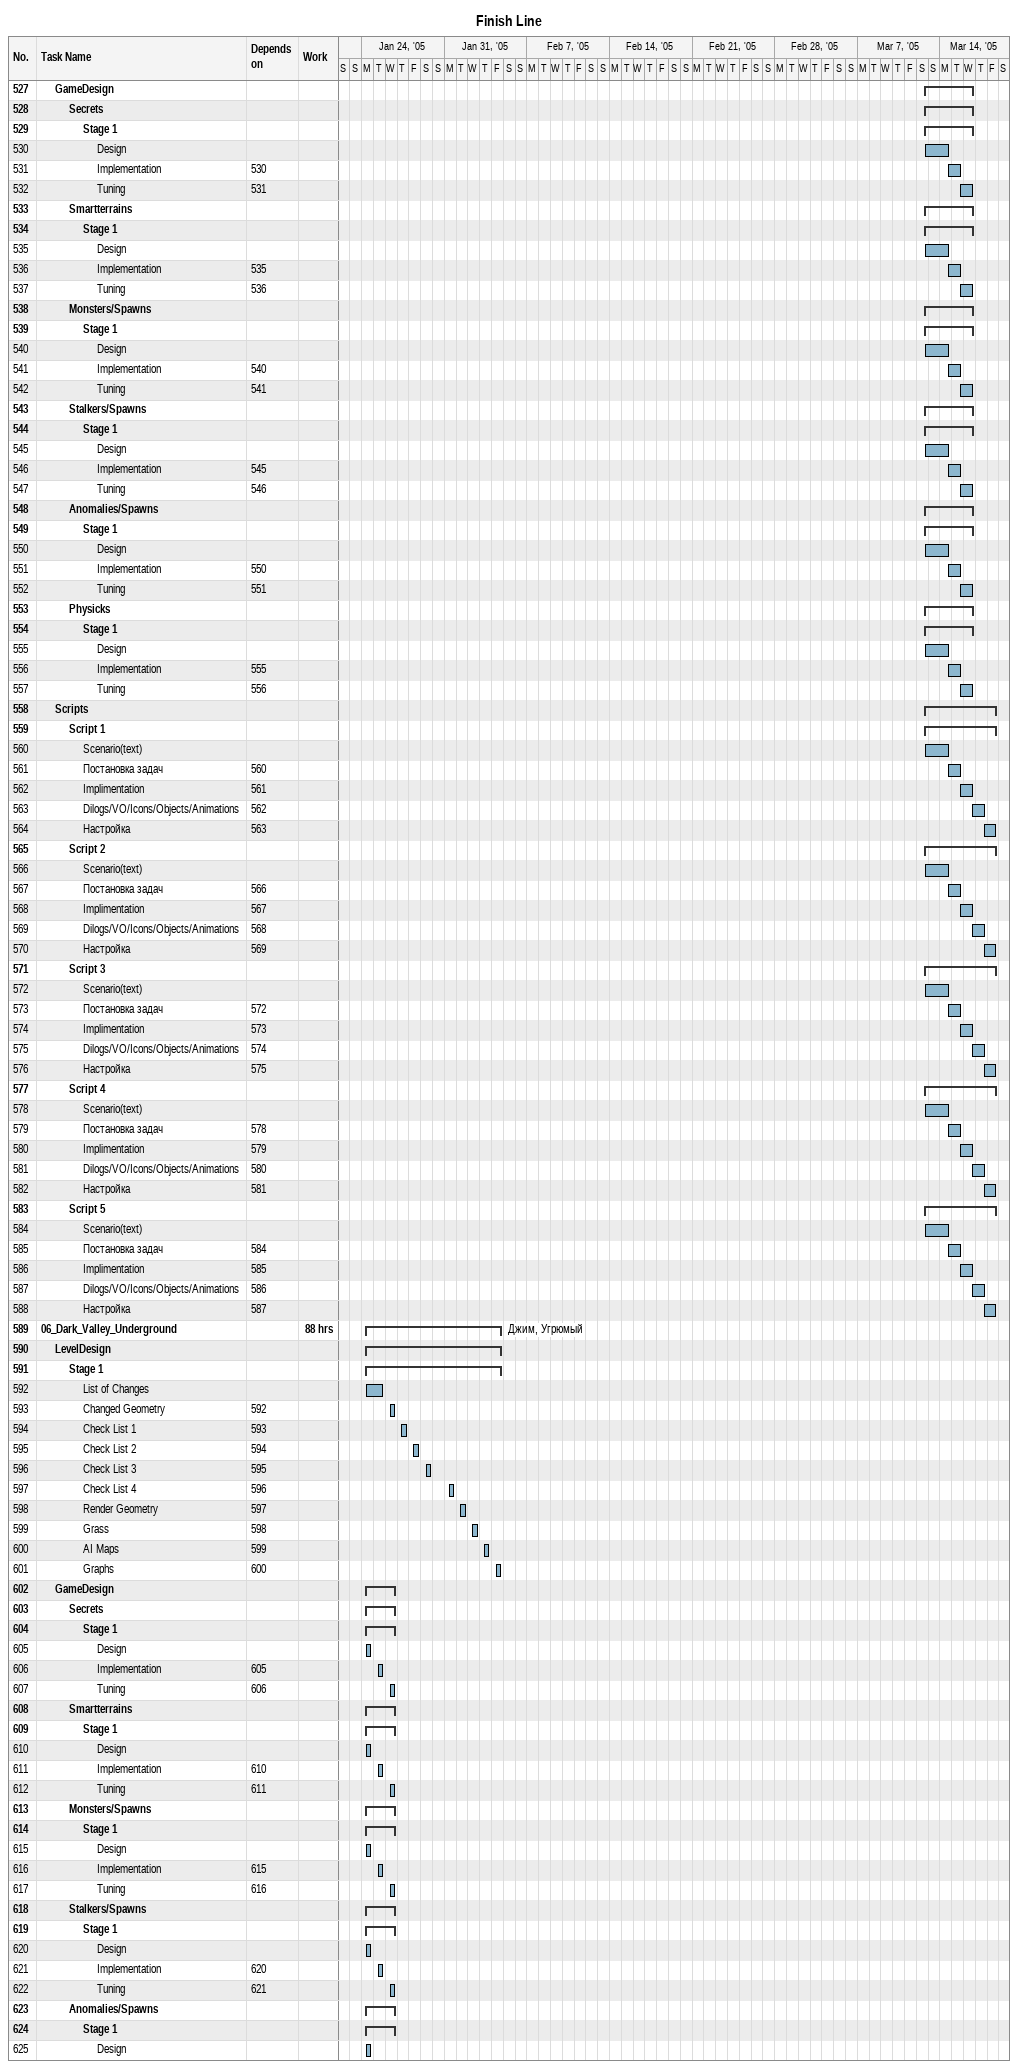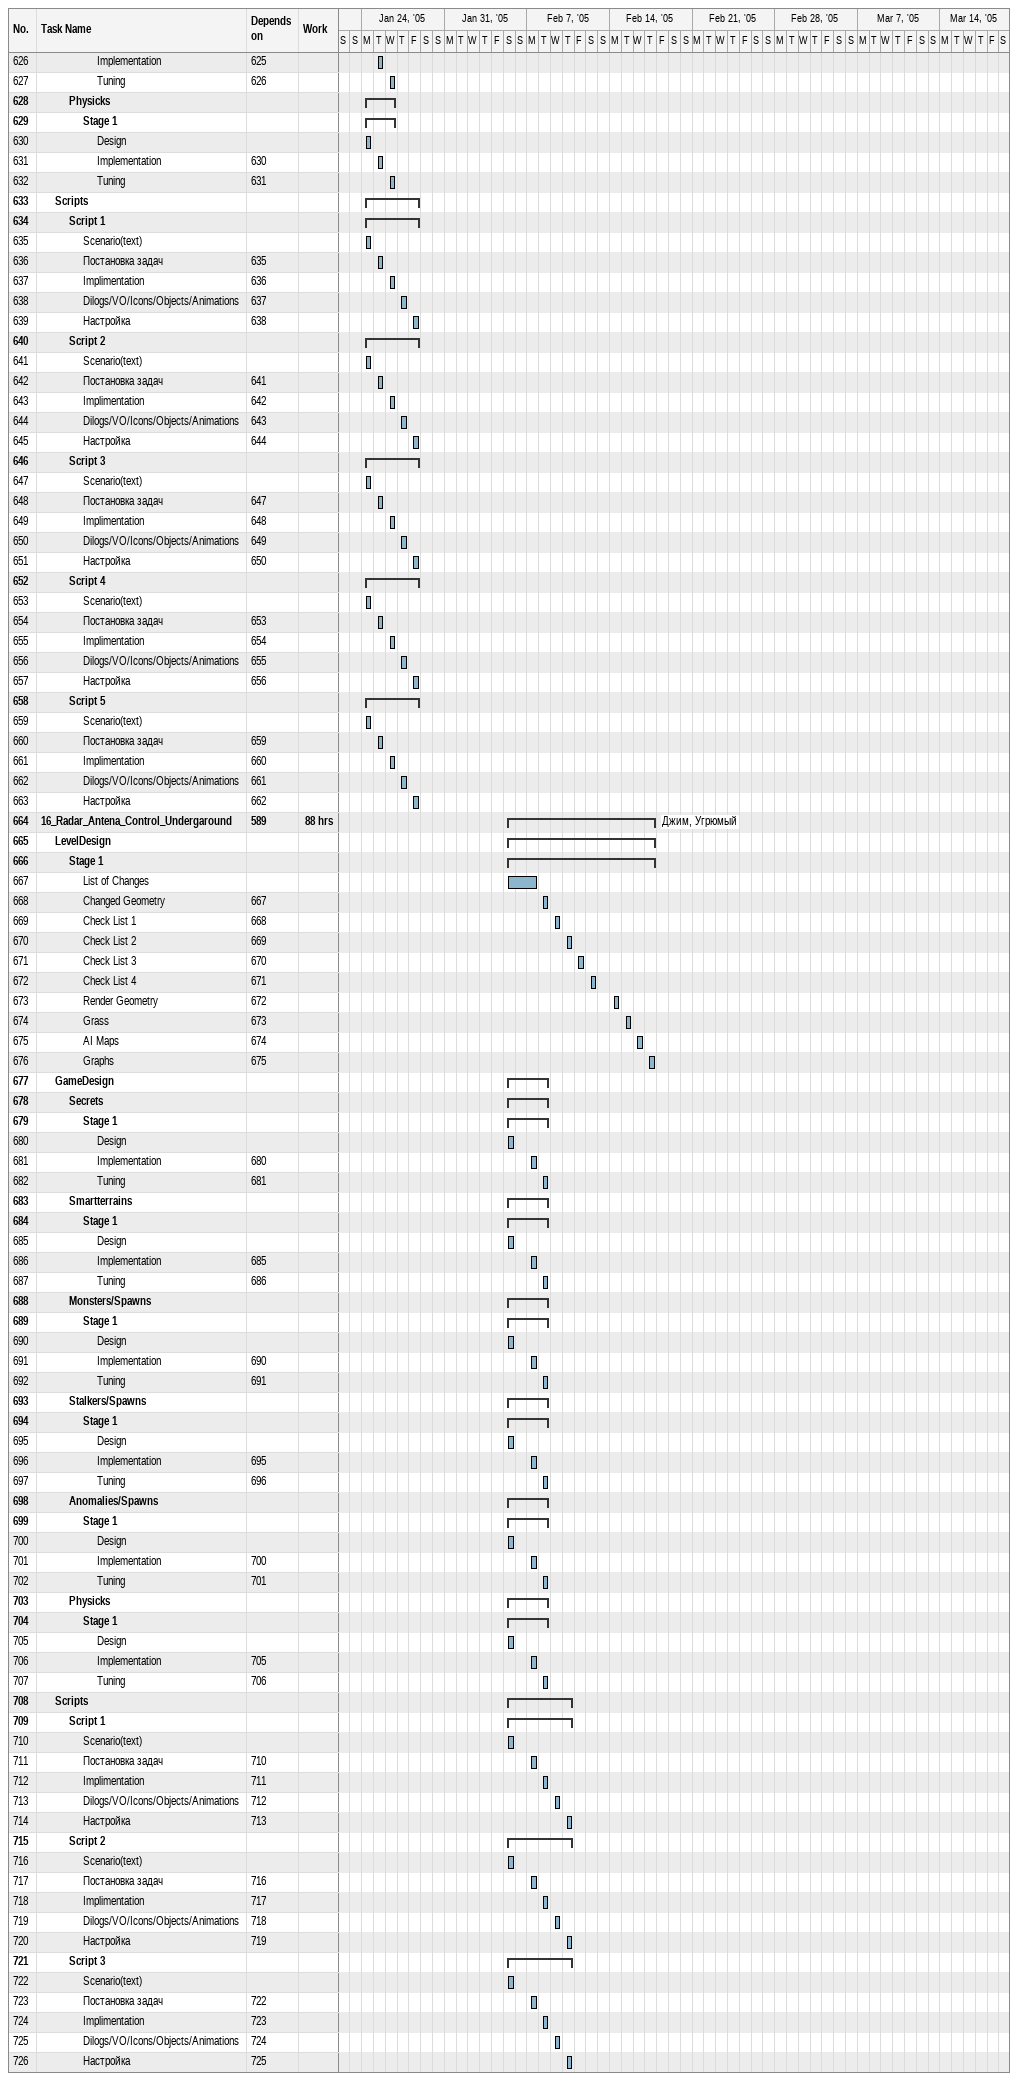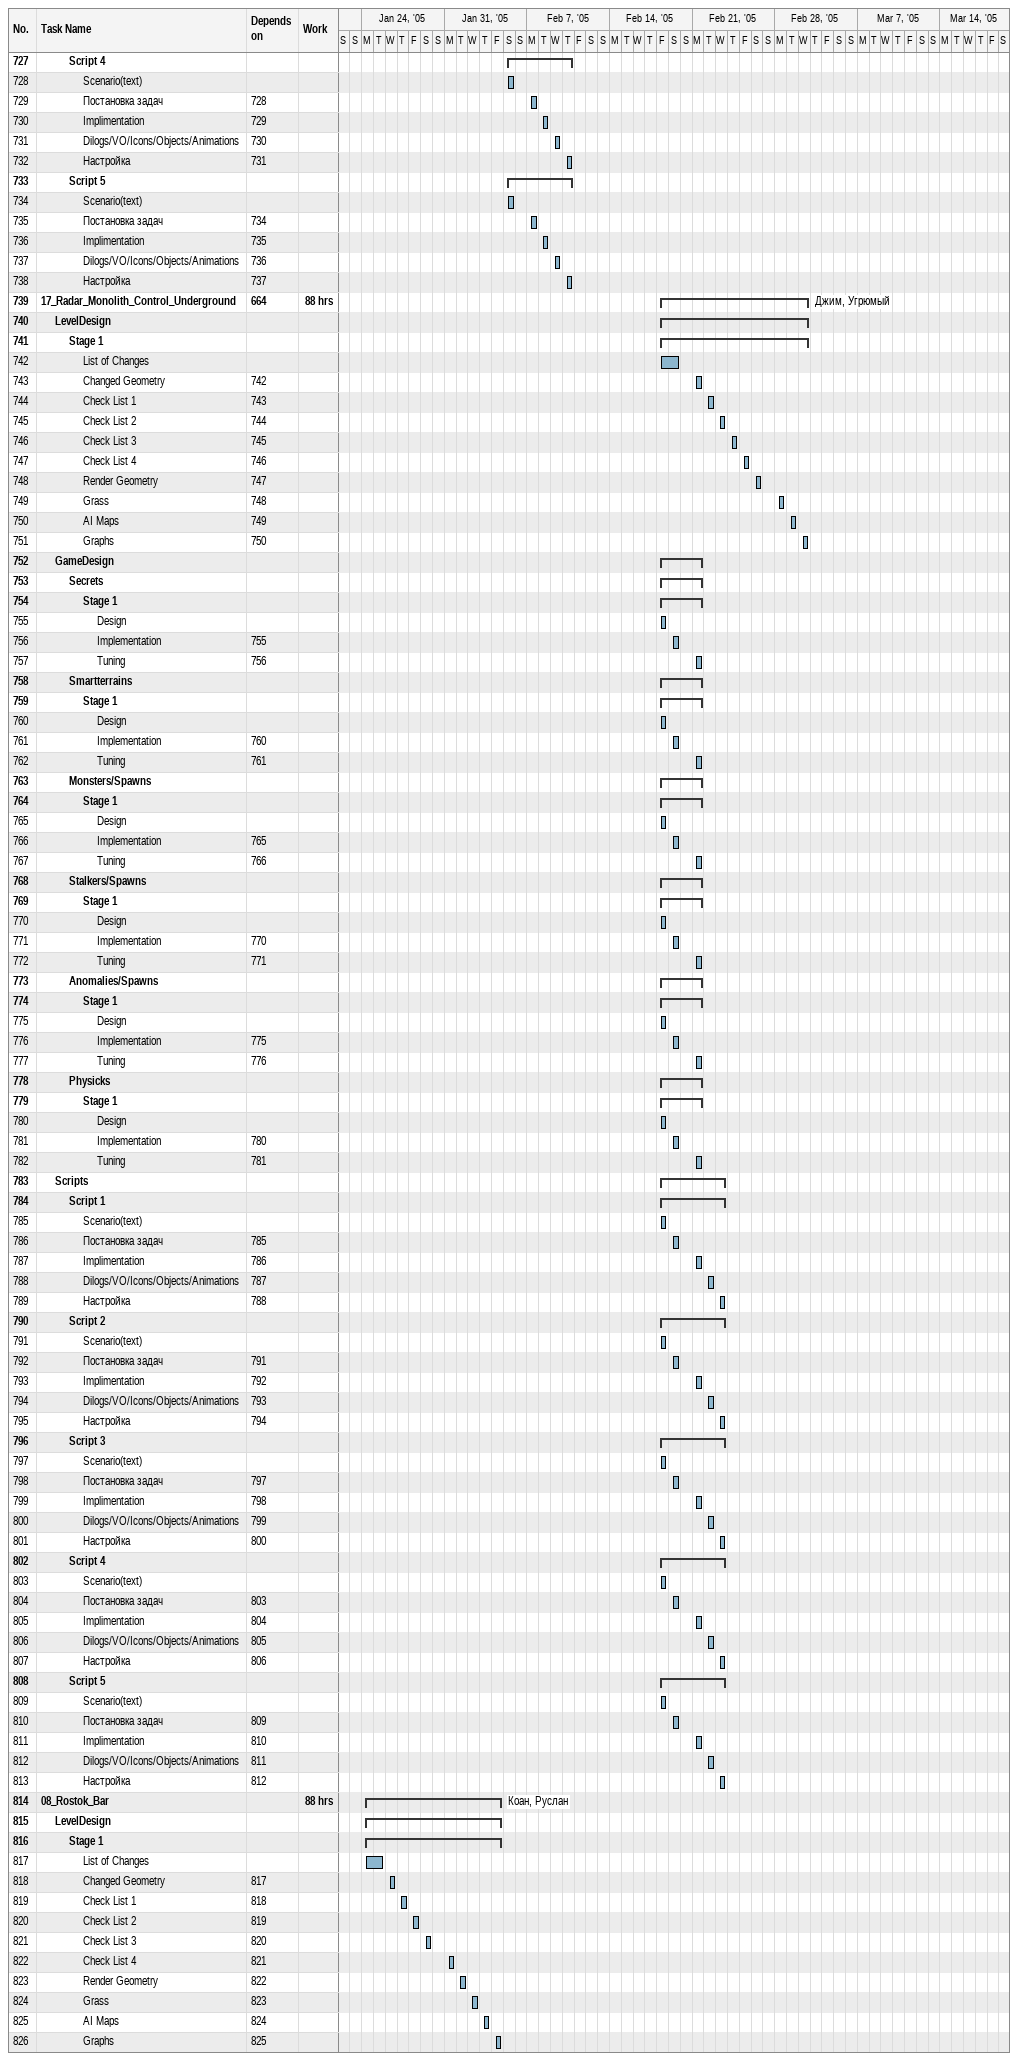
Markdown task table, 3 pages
Finish Line

| ID | Level | Task | Start | Finish | Predecessors | Resources | Work (h) |
|---|---|---|---|---|---|---|---|
| 527 | 2 | **GameDesign** | 2005-03-12 | 2005-03-16 |  |  |  |
| 528 | 3 | **Secrets** | 2005-03-12 | 2005-03-16 |  |  |  |
| 529 | 4 | **Stage 1** | 2005-03-12 | 2005-03-16 |  |  |  |
| 530 | 5 | Design | 2005-03-12 | 2005-03-14 |  |  |  |
| 531 | 5 | Implementation | 2005-03-14 | 2005-03-15 | 530 |  |  |
| 532 | 5 | Tuning | 2005-03-15 | 2005-03-16 | 531 |  |  |
| 533 | 3 | **Smartterrains** | 2005-03-12 | 2005-03-16 |  |  |  |
| 534 | 4 | **Stage 1** | 2005-03-12 | 2005-03-16 |  |  |  |
| 535 | 5 | Design | 2005-03-12 | 2005-03-14 |  |  |  |
| 536 | 5 | Implementation | 2005-03-14 | 2005-03-15 | 535 |  |  |
| 537 | 5 | Tuning | 2005-03-15 | 2005-03-16 | 536 |  |  |
| 538 | 3 | **Monsters/Spawns** | 2005-03-12 | 2005-03-16 |  |  |  |
| 539 | 4 | **Stage 1** | 2005-03-12 | 2005-03-16 |  |  |  |
| 540 | 5 | Design | 2005-03-12 | 2005-03-14 |  |  |  |
| 541 | 5 | Implementation | 2005-03-14 | 2005-03-15 | 540 |  |  |
| 542 | 5 | Tuning | 2005-03-15 | 2005-03-16 | 541 |  |  |
| 543 | 3 | **Stalkers/Spawns** | 2005-03-12 | 2005-03-16 |  |  |  |
| 544 | 4 | **Stage 1** | 2005-03-12 | 2005-03-16 |  |  |  |
| 545 | 5 | Design | 2005-03-12 | 2005-03-14 |  |  |  |
| 546 | 5 | Implementation | 2005-03-14 | 2005-03-15 | 545 |  |  |
| 547 | 5 | Tuning | 2005-03-15 | 2005-03-16 | 546 |  |  |
| 548 | 3 | **Anomalies/Spawns** | 2005-03-12 | 2005-03-16 |  |  |  |
| 549 | 4 | **Stage 1** | 2005-03-12 | 2005-03-16 |  |  |  |
| 550 | 5 | Design | 2005-03-12 | 2005-03-14 |  |  |  |
| 551 | 5 | Implementation | 2005-03-14 | 2005-03-15 | 550 |  |  |
| 552 | 5 | Tuning | 2005-03-15 | 2005-03-16 | 551 |  |  |
| 553 | 3 | **Physicks** | 2005-03-12 | 2005-03-16 |  |  |  |
| 554 | 4 | **Stage 1** | 2005-03-12 | 2005-03-16 |  |  |  |
| 555 | 5 | Design | 2005-03-12 | 2005-03-14 |  |  |  |
| 556 | 5 | Implementation | 2005-03-14 | 2005-03-15 | 555 |  |  |
| 557 | 5 | Tuning | 2005-03-15 | 2005-03-16 | 556 |  |  |
| 558 | 2 | **Scripts** | 2005-03-12 | 2005-03-18 |  |  |  |
| 559 | 3 | **Script 1** | 2005-03-12 | 2005-03-18 |  |  |  |
| 560 | 4 | Scenario(text) | 2005-03-12 | 2005-03-14 |  |  |  |
| 561 | 4 | Постановка задач | 2005-03-14 | 2005-03-15 | 560 |  |  |
| 562 | 4 | Implimentation | 2005-03-15 | 2005-03-16 | 561 |  |  |
| 563 | 4 | Dilogs/VO/Icons/Objects/Animations | 2005-03-16 | 2005-03-17 | 562 |  |  |
| 564 | 4 | Настройка | 2005-03-17 | 2005-03-18 | 563 |  |  |
| 565 | 3 | **Script 2** | 2005-03-12 | 2005-03-18 |  |  |  |
| 566 | 4 | Scenario(text) | 2005-03-12 | 2005-03-14 |  |  |  |
| 567 | 4 | Постановка задач | 2005-03-14 | 2005-03-15 | 566 |  |  |
| 568 | 4 | Implimentation | 2005-03-15 | 2005-03-16 | 567 |  |  |
| 569 | 4 | Dilogs/VO/Icons/Objects/Animations | 2005-03-16 | 2005-03-17 | 568 |  |  |
| 570 | 4 | Настройка | 2005-03-17 | 2005-03-18 | 569 |  |  |
| 571 | 3 | **Script 3** | 2005-03-12 | 2005-03-18 |  |  |  |
| 572 | 4 | Scenario(text) | 2005-03-12 | 2005-03-14 |  |  |  |
| 573 | 4 | Постановка задач | 2005-03-14 | 2005-03-15 | 572 |  |  |
| 574 | 4 | Implimentation | 2005-03-15 | 2005-03-16 | 573 |  |  |
| 575 | 4 | Dilogs/VO/Icons/Objects/Animations | 2005-03-16 | 2005-03-17 | 574 |  |  |
| 576 | 4 | Настройка | 2005-03-17 | 2005-03-18 | 575 |  |  |
| 577 | 3 | **Script 4** | 2005-03-12 | 2005-03-18 |  |  |  |
| 578 | 4 | Scenario(text) | 2005-03-12 | 2005-03-14 |  |  |  |
| 579 | 4 | Постановка задач | 2005-03-14 | 2005-03-15 | 578 |  |  |
| 580 | 4 | Implimentation | 2005-03-15 | 2005-03-16 | 579 |  |  |
| 581 | 4 | Dilogs/VO/Icons/Objects/Animations | 2005-03-16 | 2005-03-17 | 580 |  |  |
| 582 | 4 | Настройка | 2005-03-17 | 2005-03-18 | 581 |  |  |
| 583 | 3 | **Script 5** | 2005-03-12 | 2005-03-18 |  |  |  |
| 584 | 4 | Scenario(text) | 2005-03-12 | 2005-03-14 |  |  |  |
| 585 | 4 | Постановка задач | 2005-03-14 | 2005-03-15 | 584 |  |  |
| 586 | 4 | Implimentation | 2005-03-15 | 2005-03-16 | 585 |  |  |
| 587 | 4 | Dilogs/VO/Icons/Objects/Animations | 2005-03-16 | 2005-03-17 | 586 |  |  |
| 588 | 4 | Настройка | 2005-03-17 | 2005-03-18 | 587 |  |  |
| 589 | 1 | **06_Dark_Valley_Underground** | 2005-01-24 | 2005-02-04 |  | Джим, Угрюмый | 88 |
| 590 | 2 | **LevelDesign** | 2005-01-24 | 2005-02-04 |  |  |  |
| 591 | 3 | **Stage 1** | 2005-01-24 | 2005-02-04 |  |  |  |
| 592 | 4 | List of Changes | 2005-01-24 | 2005-01-25 |  |  |  |
| 593 | 4 | Changed Geometry | 2005-01-26 | 2005-01-26 | 592 |  |  |
| 594 | 4 | Check List 1 | 2005-01-27 | 2005-01-27 | 593 |  |  |
| 595 | 4 | Check List 2 | 2005-01-28 | 2005-01-28 | 594 |  |  |
| 596 | 4 | Check List 3 | 2005-01-29 | 2005-01-29 | 595 |  |  |
| 597 | 4 | Check List 4 | 2005-01-31 | 2005-01-31 | 596 |  |  |
| 598 | 4 | Render Geometry | 2005-02-01 | 2005-02-01 | 597 |  |  |
| 599 | 4 | Grass | 2005-02-02 | 2005-02-02 | 598 |  |  |
| 600 | 4 | AI Maps | 2005-02-03 | 2005-02-03 | 599 |  |  |
| 601 | 4 | Graphs | 2005-02-04 | 2005-02-04 | 600 |  |  |
| 602 | 2 | **GameDesign** | 2005-01-24 | 2005-01-26 |  |  |  |
| 603 | 3 | **Secrets** | 2005-01-24 | 2005-01-26 |  |  |  |
| 604 | 4 | **Stage 1** | 2005-01-24 | 2005-01-26 |  |  |  |
| 605 | 5 | Design | 2005-01-24 | 2005-01-24 |  |  |  |
| 606 | 5 | Implementation | 2005-01-25 | 2005-01-25 | 605 |  |  |
| 607 | 5 | Tuning | 2005-01-26 | 2005-01-26 | 606 |  |  |
| 608 | 3 | **Smartterrains** | 2005-01-24 | 2005-01-26 |  |  |  |
| 609 | 4 | **Stage 1** | 2005-01-24 | 2005-01-26 |  |  |  |
| 610 | 5 | Design | 2005-01-24 | 2005-01-24 |  |  |  |
| 611 | 5 | Implementation | 2005-01-25 | 2005-01-25 | 610 |  |  |
| 612 | 5 | Tuning | 2005-01-26 | 2005-01-26 | 611 |  |  |
| 613 | 3 | **Monsters/Spawns** | 2005-01-24 | 2005-01-26 |  |  |  |
| 614 | 4 | **Stage 1** | 2005-01-24 | 2005-01-26 |  |  |  |
| 615 | 5 | Design | 2005-01-24 | 2005-01-24 |  |  |  |
| 616 | 5 | Implementation | 2005-01-25 | 2005-01-25 | 615 |  |  |
| 617 | 5 | Tuning | 2005-01-26 | 2005-01-26 | 616 |  |  |
| 618 | 3 | **Stalkers/Spawns** | 2005-01-24 | 2005-01-26 |  |  |  |
| 619 | 4 | **Stage 1** | 2005-01-24 | 2005-01-26 |  |  |  |
| 620 | 5 | Design | 2005-01-24 | 2005-01-24 |  |  |  |
| 621 | 5 | Implementation | 2005-01-25 | 2005-01-25 | 620 |  |  |
| 622 | 5 | Tuning | 2005-01-26 | 2005-01-26 | 621 |  |  |
| 623 | 3 | **Anomalies/Spawns** | 2005-01-24 | 2005-01-26 |  |  |  |
| 624 | 4 | **Stage 1** | 2005-01-24 | 2005-01-26 |  |  |  |
| 625 | 5 | Design | 2005-01-24 | 2005-01-24 |  |  |  |
| 626 | 5 | Implementation | 2005-01-25 | 2005-01-25 | 625 |  |  |
| 627 | 5 | Tuning | 2005-01-26 | 2005-01-26 | 626 |  |  |
| 628 | 3 | **Physicks** | 2005-01-24 | 2005-01-26 |  |  |  |
| 629 | 4 | **Stage 1** | 2005-01-24 | 2005-01-26 |  |  |  |
| 630 | 5 | Design | 2005-01-24 | 2005-01-24 |  |  |  |
| 631 | 5 | Implementation | 2005-01-25 | 2005-01-25 | 630 |  |  |
| 632 | 5 | Tuning | 2005-01-26 | 2005-01-26 | 631 |  |  |
| 633 | 2 | **Scripts** | 2005-01-24 | 2005-01-28 |  |  |  |
| 634 | 3 | **Script 1** | 2005-01-24 | 2005-01-28 |  |  |  |
| 635 | 4 | Scenario(text) | 2005-01-24 | 2005-01-24 |  |  |  |
| 636 | 4 | Постановка задач | 2005-01-25 | 2005-01-25 | 635 |  |  |
| 637 | 4 | Implimentation | 2005-01-26 | 2005-01-26 | 636 |  |  |
| 638 | 4 | Dilogs/VO/Icons/Objects/Animations | 2005-01-27 | 2005-01-27 | 637 |  |  |
| 639 | 4 | Настройка | 2005-01-28 | 2005-01-28 | 638 |  |  |
| 640 | 3 | **Script 2** | 2005-01-24 | 2005-01-28 |  |  |  |
| 641 | 4 | Scenario(text) | 2005-01-24 | 2005-01-24 |  |  |  |
| 642 | 4 | Постановка задач | 2005-01-25 | 2005-01-25 | 641 |  |  |
| 643 | 4 | Implimentation | 2005-01-26 | 2005-01-26 | 642 |  |  |
| 644 | 4 | Dilogs/VO/Icons/Objects/Animations | 2005-01-27 | 2005-01-27 | 643 |  |  |
| 645 | 4 | Настройка | 2005-01-28 | 2005-01-28 | 644 |  |  |
| 646 | 3 | **Script 3** | 2005-01-24 | 2005-01-28 |  |  |  |
| 647 | 4 | Scenario(text) | 2005-01-24 | 2005-01-24 |  |  |  |
| 648 | 4 | Постановка задач | 2005-01-25 | 2005-01-25 | 647 |  |  |
| 649 | 4 | Implimentation | 2005-01-26 | 2005-01-26 | 648 |  |  |
| 650 | 4 | Dilogs/VO/Icons/Objects/Animations | 2005-01-27 | 2005-01-27 | 649 |  |  |
| 651 | 4 | Настройка | 2005-01-28 | 2005-01-28 | 650 |  |  |
| 652 | 3 | **Script 4** | 2005-01-24 | 2005-01-28 |  |  |  |
| 653 | 4 | Scenario(text) | 2005-01-24 | 2005-01-24 |  |  |  |
| 654 | 4 | Постановка задач | 2005-01-25 | 2005-01-25 | 653 |  |  |
| 655 | 4 | Implimentation | 2005-01-26 | 2005-01-26 | 654 |  |  |
| 656 | 4 | Dilogs/VO/Icons/Objects/Animations | 2005-01-27 | 2005-01-27 | 655 |  |  |
| 657 | 4 | Настройка | 2005-01-28 | 2005-01-28 | 656 |  |  |
| 658 | 3 | **Script 5** | 2005-01-24 | 2005-01-28 |  |  |  |
| 659 | 4 | Scenario(text) | 2005-01-24 | 2005-01-24 |  |  |  |
| 660 | 4 | Постановка задач | 2005-01-25 | 2005-01-25 | 659 |  |  |
| 661 | 4 | Implimentation | 2005-01-26 | 2005-01-26 | 660 |  |  |
| 662 | 4 | Dilogs/VO/Icons/Objects/Animations | 2005-01-27 | 2005-01-27 | 661 |  |  |
| 663 | 4 | Настройка | 2005-01-28 | 2005-01-28 | 662 |  |  |
| 664 | 1 | **16_Radar_Antena_Control_Undergaround** | 2005-02-05 | 2005-02-17 | 589 | Джим, Угрюмый | 88 |
| 665 | 2 | **LevelDesign** | 2005-02-05 | 2005-02-17 |  |  |  |
| 666 | 3 | **Stage 1** | 2005-02-05 | 2005-02-17 |  |  |  |
| 667 | 4 | List of Changes | 2005-02-05 | 2005-02-07 |  |  |  |
| 668 | 4 | Changed Geometry | 2005-02-08 | 2005-02-08 | 667 |  |  |
| 669 | 4 | Check List 1 | 2005-02-09 | 2005-02-09 | 668 |  |  |
| 670 | 4 | Check List 2 | 2005-02-10 | 2005-02-10 | 669 |  |  |
| 671 | 4 | Check List 3 | 2005-02-11 | 2005-02-11 | 670 |  |  |
| 672 | 4 | Check List 4 | 2005-02-12 | 2005-02-12 | 671 |  |  |
| 673 | 4 | Render Geometry | 2005-02-14 | 2005-02-14 | 672 |  |  |
| 674 | 4 | Grass | 2005-02-15 | 2005-02-15 | 673 |  |  |
| 675 | 4 | AI Maps | 2005-02-16 | 2005-02-16 | 674 |  |  |
| 676 | 4 | Graphs | 2005-02-17 | 2005-02-17 | 675 |  |  |
| 677 | 2 | **GameDesign** | 2005-02-05 | 2005-02-08 |  |  |  |
| 678 | 3 | **Secrets** | 2005-02-05 | 2005-02-08 |  |  |  |
| 679 | 4 | **Stage 1** | 2005-02-05 | 2005-02-08 |  |  |  |
| 680 | 5 | Design | 2005-02-05 | 2005-02-05 |  |  |  |
| 681 | 5 | Implementation | 2005-02-07 | 2005-02-07 | 680 |  |  |
| 682 | 5 | Tuning | 2005-02-08 | 2005-02-08 | 681 |  |  |
| 683 | 3 | **Smartterrains** | 2005-02-05 | 2005-02-08 |  |  |  |
| 684 | 4 | **Stage 1** | 2005-02-05 | 2005-02-08 |  |  |  |
| 685 | 5 | Design | 2005-02-05 | 2005-02-05 |  |  |  |
| 686 | 5 | Implementation | 2005-02-07 | 2005-02-07 | 685 |  |  |
| 687 | 5 | Tuning | 2005-02-08 | 2005-02-08 | 686 |  |  |
| 688 | 3 | **Monsters/Spawns** | 2005-02-05 | 2005-02-08 |  |  |  |
| 689 | 4 | **Stage 1** | 2005-02-05 | 2005-02-08 |  |  |  |
| 690 | 5 | Design | 2005-02-05 | 2005-02-05 |  |  |  |
| 691 | 5 | Implementation | 2005-02-07 | 2005-02-07 | 690 |  |  |
| 692 | 5 | Tuning | 2005-02-08 | 2005-02-08 | 691 |  |  |
| 693 | 3 | **Stalkers/Spawns** | 2005-02-05 | 2005-02-08 |  |  |  |
| 694 | 4 | **Stage 1** | 2005-02-05 | 2005-02-08 |  |  |  |
| 695 | 5 | Design | 2005-02-05 | 2005-02-05 |  |  |  |
| 696 | 5 | Implementation | 2005-02-07 | 2005-02-07 | 695 |  |  |
| 697 | 5 | Tuning | 2005-02-08 | 2005-02-08 | 696 |  |  |
| 698 | 3 | **Anomalies/Spawns** | 2005-02-05 | 2005-02-08 |  |  |  |
| 699 | 4 | **Stage 1** | 2005-02-05 | 2005-02-08 |  |  |  |
| 700 | 5 | Design | 2005-02-05 | 2005-02-05 |  |  |  |
| 701 | 5 | Implementation | 2005-02-07 | 2005-02-07 | 700 |  |  |
| 702 | 5 | Tuning | 2005-02-08 | 2005-02-08 | 701 |  |  |
| 703 | 3 | **Physicks** | 2005-02-05 | 2005-02-08 |  |  |  |
| 704 | 4 | **Stage 1** | 2005-02-05 | 2005-02-08 |  |  |  |
| 705 | 5 | Design | 2005-02-05 | 2005-02-05 |  |  |  |
| 706 | 5 | Implementation | 2005-02-07 | 2005-02-07 | 705 |  |  |
| 707 | 5 | Tuning | 2005-02-08 | 2005-02-08 | 706 |  |  |
| 708 | 2 | **Scripts** | 2005-02-05 | 2005-02-10 |  |  |  |
| 709 | 3 | **Script 1** | 2005-02-05 | 2005-02-10 |  |  |  |
| 710 | 4 | Scenario(text) | 2005-02-05 | 2005-02-05 |  |  |  |
| 711 | 4 | Постановка задач | 2005-02-07 | 2005-02-07 | 710 |  |  |
| 712 | 4 | Implimentation | 2005-02-08 | 2005-02-08 | 711 |  |  |
| 713 | 4 | Dilogs/VO/Icons/Objects/Animations | 2005-02-09 | 2005-02-09 | 712 |  |  |
| 714 | 4 | Настройка | 2005-02-10 | 2005-02-10 | 713 |  |  |
| 715 | 3 | **Script 2** | 2005-02-05 | 2005-02-10 |  |  |  |
| 716 | 4 | Scenario(text) | 2005-02-05 | 2005-02-05 |  |  |  |
| 717 | 4 | Постановка задач | 2005-02-07 | 2005-02-07 | 716 |  |  |
| 718 | 4 | Implimentation | 2005-02-08 | 2005-02-08 | 717 |  |  |
| 719 | 4 | Dilogs/VO/Icons/Objects/Animations | 2005-02-09 | 2005-02-09 | 718 |  |  |
| 720 | 4 | Настройка | 2005-02-10 | 2005-02-10 | 719 |  |  |
| 721 | 3 | **Script 3** | 2005-02-05 | 2005-02-10 |  |  |  |
| 722 | 4 | Scenario(text) | 2005-02-05 | 2005-02-05 |  |  |  |
| 723 | 4 | Постановка задач | 2005-02-07 | 2005-02-07 | 722 |  |  |
| 724 | 4 | Implimentation | 2005-02-08 | 2005-02-08 | 723 |  |  |
| 725 | 4 | Dilogs/VO/Icons/Objects/Animations | 2005-02-09 | 2005-02-09 | 724 |  |  |
| 726 | 4 | Настройка | 2005-02-10 | 2005-02-10 | 725 |  |  |
| 727 | 3 | **Script 4** | 2005-02-05 | 2005-02-10 |  |  |  |
| 728 | 4 | Scenario(text) | 2005-02-05 | 2005-02-05 |  |  |  |
| 729 | 4 | Постановка задач | 2005-02-07 | 2005-02-07 | 728 |  |  |
| 730 | 4 | Implimentation | 2005-02-08 | 2005-02-08 | 729 |  |  |
| 731 | 4 | Dilogs/VO/Icons/Objects/Animations | 2005-02-09 | 2005-02-09 | 730 |  |  |
| 732 | 4 | Настройка | 2005-02-10 | 2005-02-10 | 731 |  |  |
| 733 | 3 | **Script 5** | 2005-02-05 | 2005-02-10 |  |  |  |
| 734 | 4 | Scenario(text) | 2005-02-05 | 2005-02-05 |  |  |  |
| 735 | 4 | Постановка задач | 2005-02-07 | 2005-02-07 | 734 |  |  |
| 736 | 4 | Implimentation | 2005-02-08 | 2005-02-08 | 735 |  |  |
| 737 | 4 | Dilogs/VO/Icons/Objects/Animations | 2005-02-09 | 2005-02-09 | 736 |  |  |
| 738 | 4 | Настройка | 2005-02-10 | 2005-02-10 | 737 |  |  |
| 739 | 1 | **17_Radar_Monolith_Control_Underground** | 2005-02-18 | 2005-03-02 | 664 | Джим, Угрюмый | 88 |
| 740 | 2 | **LevelDesign** | 2005-02-18 | 2005-03-02 |  |  |  |
| 741 | 3 | **Stage 1** | 2005-02-18 | 2005-03-02 |  |  |  |
| 742 | 4 | List of Changes | 2005-02-18 | 2005-02-19 |  |  |  |
| 743 | 4 | Changed Geometry | 2005-02-21 | 2005-02-21 | 742 |  |  |
| 744 | 4 | Check List 1 | 2005-02-22 | 2005-02-22 | 743 |  |  |
| 745 | 4 | Check List 2 | 2005-02-23 | 2005-02-23 | 744 |  |  |
| 746 | 4 | Check List 3 | 2005-02-24 | 2005-02-24 | 745 |  |  |
| 747 | 4 | Check List 4 | 2005-02-25 | 2005-02-25 | 746 |  |  |
| 748 | 4 | Render Geometry | 2005-02-26 | 2005-02-26 | 747 |  |  |
| 749 | 4 | Grass | 2005-02-28 | 2005-02-28 | 748 |  |  |
| 750 | 4 | AI Maps | 2005-03-01 | 2005-03-01 | 749 |  |  |
| 751 | 4 | Graphs | 2005-03-02 | 2005-03-02 | 750 |  |  |
| 752 | 2 | **GameDesign** | 2005-02-18 | 2005-02-21 |  |  |  |
| 753 | 3 | **Secrets** | 2005-02-18 | 2005-02-21 |  |  |  |
| 754 | 4 | **Stage 1** | 2005-02-18 | 2005-02-21 |  |  |  |
| 755 | 5 | Design | 2005-02-18 | 2005-02-18 |  |  |  |
| 756 | 5 | Implementation | 2005-02-19 | 2005-02-19 | 755 |  |  |
| 757 | 5 | Tuning | 2005-02-21 | 2005-02-21 | 756 |  |  |
| 758 | 3 | **Smartterrains** | 2005-02-18 | 2005-02-21 |  |  |  |
| 759 | 4 | **Stage 1** | 2005-02-18 | 2005-02-21 |  |  |  |
| 760 | 5 | Design | 2005-02-18 | 2005-02-18 |  |  |  |
| 761 | 5 | Implementation | 2005-02-19 | 2005-02-19 | 760 |  |  |
| 762 | 5 | Tuning | 2005-02-21 | 2005-02-21 | 761 |  |  |
| 763 | 3 | **Monsters/Spawns** | 2005-02-18 | 2005-02-21 |  |  |  |
| 764 | 4 | **Stage 1** | 2005-02-18 | 2005-02-21 |  |  |  |
| 765 | 5 | Design | 2005-02-18 | 2005-02-18 |  |  |  |
| 766 | 5 | Implementation | 2005-02-19 | 2005-02-19 | 765 |  |  |
| 767 | 5 | Tuning | 2005-02-21 | 2005-02-21 | 766 |  |  |
| 768 | 3 | **Stalkers/Spawns** | 2005-02-18 | 2005-02-21 |  |  |  |
| 769 | 4 | **Stage 1** | 2005-02-18 | 2005-02-21 |  |  |  |
| 770 | 5 | Design | 2005-02-18 | 2005-02-18 |  |  |  |
| 771 | 5 | Implementation | 2005-02-19 | 2005-02-19 | 770 |  |  |
| 772 | 5 | Tuning | 2005-02-21 | 2005-02-21 | 771 |  |  |
| 773 | 3 | **Anomalies/Spawns** | 2005-02-18 | 2005-02-21 |  |  |  |
| 774 | 4 | **Stage 1** | 2005-02-18 | 2005-02-21 |  |  |  |
| 775 | 5 | Design | 2005-02-18 | 2005-02-18 |  |  |  |
| 776 | 5 | Implementation | 2005-02-19 | 2005-02-19 | 775 |  |  |
| 777 | 5 | Tuning | 2005-02-21 | 2005-02-21 | 776 |  |  |
| 778 | 3 | **Physicks** | 2005-02-18 | 2005-02-21 |  |  |  |
| 779 | 4 | **Stage 1** | 2005-02-18 | 2005-02-21 |  |  |  |
| 780 | 5 | Design | 2005-02-18 | 2005-02-18 |  |  |  |
| 781 | 5 | Implementation | 2005-02-19 | 2005-02-19 | 780 |  |  |
| 782 | 5 | Tuning | 2005-02-21 | 2005-02-21 | 781 |  |  |
| 783 | 2 | **Scripts** | 2005-02-18 | 2005-02-23 |  |  |  |
| 784 | 3 | **Script 1** | 2005-02-18 | 2005-02-23 |  |  |  |
| 785 | 4 | Scenario(text) | 2005-02-18 | 2005-02-18 |  |  |  |
| 786 | 4 | Постановка задач | 2005-02-19 | 2005-02-19 | 785 |  |  |
| 787 | 4 | Implimentation | 2005-02-21 | 2005-02-21 | 786 |  |  |
| 788 | 4 | Dilogs/VO/Icons/Objects/Animations | 2005-02-22 | 2005-02-22 | 787 |  |  |
| 789 | 4 | Настройка | 2005-02-23 | 2005-02-23 | 788 |  |  |
| 790 | 3 | **Script 2** | 2005-02-18 | 2005-02-23 |  |  |  |
| 791 | 4 | Scenario(text) | 2005-02-18 | 2005-02-18 |  |  |  |
| 792 | 4 | Постановка задач | 2005-02-19 | 2005-02-19 | 791 |  |  |
| 793 | 4 | Implimentation | 2005-02-21 | 2005-02-21 | 792 |  |  |
| 794 | 4 | Dilogs/VO/Icons/Objects/Animations | 2005-02-22 | 2005-02-22 | 793 |  |  |
| 795 | 4 | Настройка | 2005-02-23 | 2005-02-23 | 794 |  |  |
| 796 | 3 | **Script 3** | 2005-02-18 | 2005-02-23 |  |  |  |
| 797 | 4 | Scenario(text) | 2005-02-18 | 2005-02-18 |  |  |  |
| 798 | 4 | Постановка задач | 2005-02-19 | 2005-02-19 | 797 |  |  |
| 799 | 4 | Implimentation | 2005-02-21 | 2005-02-21 | 798 |  |  |
| 800 | 4 | Dilogs/VO/Icons/Objects/Animations | 2005-02-22 | 2005-02-22 | 799 |  |  |
| 801 | 4 | Настройка | 2005-02-23 | 2005-02-23 | 800 |  |  |
| 802 | 3 | **Script 4** | 2005-02-18 | 2005-02-23 |  |  |  |
| 803 | 4 | Scenario(text) | 2005-02-18 | 2005-02-18 |  |  |  |
| 804 | 4 | Постановка задач | 2005-02-19 | 2005-02-19 | 803 |  |  |
| 805 | 4 | Implimentation | 2005-02-21 | 2005-02-21 | 804 |  |  |
| 806 | 4 | Dilogs/VO/Icons/Objects/Animations | 2005-02-22 | 2005-02-22 | 805 |  |  |
| 807 | 4 | Настройка | 2005-02-23 | 2005-02-23 | 806 |  |  |
| 808 | 3 | **Script 5** | 2005-02-18 | 2005-02-23 |  |  |  |
| 809 | 4 | Scenario(text) | 2005-02-18 | 2005-02-18 |  |  |  |
| 810 | 4 | Постановка задач | 2005-02-19 | 2005-02-19 | 809 |  |  |
| 811 | 4 | Implimentation | 2005-02-21 | 2005-02-21 | 810 |  |  |
| 812 | 4 | Dilogs/VO/Icons/Objects/Animations | 2005-02-22 | 2005-02-22 | 811 |  |  |
| 813 | 4 | Настройка | 2005-02-23 | 2005-02-23 | 812 |  |  |
| 814 | 1 | **08_Rostok_Bar** | 2005-01-24 | 2005-02-04 |  | Коан, Руслан | 88 |
| 815 | 2 | **LevelDesign** | 2005-01-24 | 2005-02-04 |  |  |  |
| 816 | 3 | **Stage 1** | 2005-01-24 | 2005-02-04 |  |  |  |
| 817 | 4 | List of Changes | 2005-01-24 | 2005-01-25 |  |  |  |
| 818 | 4 | Changed Geometry | 2005-01-26 | 2005-01-26 | 817 |  |  |
| 819 | 4 | Check List 1 | 2005-01-27 | 2005-01-27 | 818 |  |  |
| 820 | 4 | Check List 2 | 2005-01-28 | 2005-01-28 | 819 |  |  |
| 821 | 4 | Check List 3 | 2005-01-29 | 2005-01-29 | 820 |  |  |
| 822 | 4 | Check List 4 | 2005-01-31 | 2005-01-31 | 821 |  |  |
| 823 | 4 | Render Geometry | 2005-02-01 | 2005-02-01 | 822 |  |  |
| 824 | 4 | Grass | 2005-02-02 | 2005-02-02 | 823 |  |  |
| 825 | 4 | AI Maps | 2005-02-03 | 2005-02-03 | 824 |  |  |
| 826 | 4 | Graphs | 2005-02-04 | 2005-02-04 | 825 |  |  |
